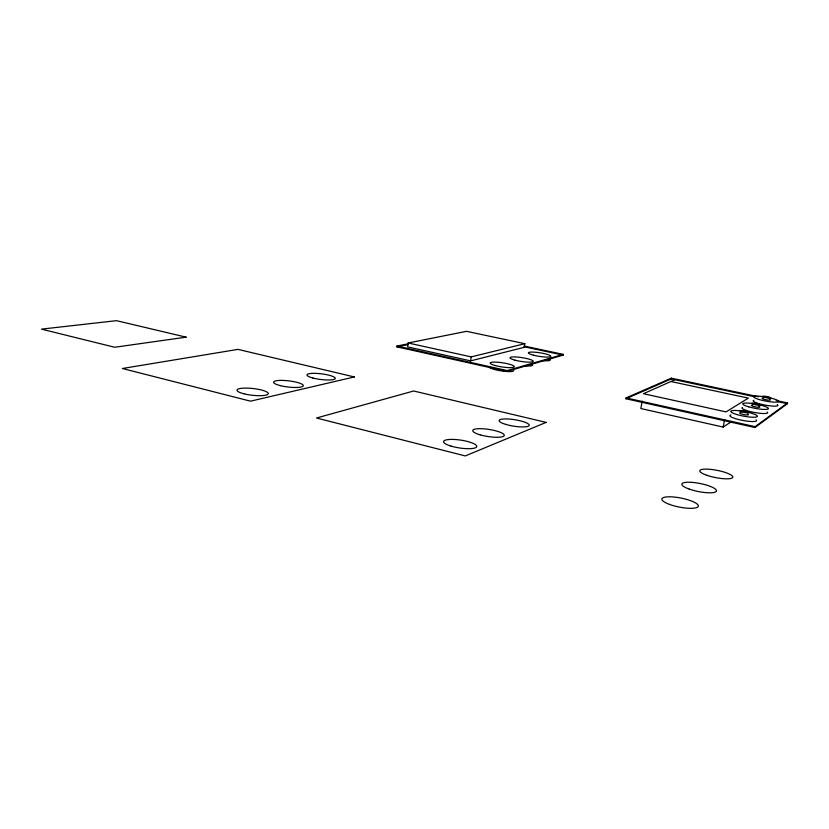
<?xml version="1.0" encoding="UTF-8"?>
<svg xmlns="http://www.w3.org/2000/svg" width="829" height="829" viewBox="0 0 829 829"><rect width="100%" height="100%" fill="white"/><g stroke="black" fill="none" stroke-linecap="round" stroke-linejoin="round"><path stroke-width="1.24" d="M524.208 346.056L563.316 354.387L563.192 355.113L507.006 371.382L396.832 346.833L396.936 346.056L408.262 343.776M408.158 342.988L407.619 346.895L470.623 360.874L524.249 347.32L524.819 343.693L466.509 331.331L408.158 342.988L471.214 356.895L524.819 343.693M470.623 360.874L471.214 356.895M507.006 371.382L507.13 370.573L563.316 354.387M776.182 400.521L787.55 402.946L787.395 403.723L754.95 427.526L625.926 398.749L626.071 397.91L671.345 378.169L758.494 396.749M642.154 401.122L640.848 408.542L723.178 427.07L731.738 421.433M625.926 398.749L671.21 378.915L671.345 378.169M723.178 427.07L724.608 419.484M754.95 427.526L755.126 426.655L787.55 402.946M674.941 379.723L643.459 393.713L726.049 411.899L748.359 398.117L670.899 381.516M396.832 346.833L408.158 344.543M524.094 346.771L563.192 355.113M671.21 378.915L754.556 396.718M778.555 401.837L787.395 403.723M396.936 346.056L507.13 370.573M626.071 397.91L755.126 426.655M549.969 359.517A11.368 1.845 8.9 0 1 542.684 360.594M513.472 370.128A12.186 2.135 8.7 0 1 502.187 371.04A12.186 2.135 8.7 0 1 489.68 366.801M531.897 364.283A11.761 1.979 8.8 0 1 525.441 365.869M769.809 399.423A4.197 0.663 10.5 0 1 768.763 400.127A4.197 0.663 10.5 0 1 763.26 399.06A4.197 0.663 10.5 0 1 763.126 398.127M758.918 406.345A4.352 0.725 10.6 0 1 758.462 407.267A4.352 0.725 10.6 0 1 752.597 406.179A4.352 0.725 10.6 0 1 752.349 405.132M747.717 414.044A4.518 0.788 10.6 0 1 746.836 414.956A4.518 0.788 10.6 0 1 740.836 413.795A4.518 0.788 10.6 0 1 740.711 412.697M767.281 397.309A12.601 2 10.5 0 1 777.115 402.106A12.601 2 10.5 0 1 756.328 398.562A12.601 2 10.5 0 1 763.716 396.697M777.25 404.562A12.59 2.041 10.6 0 1 765.395 405.143A12.59 2.041 10.6 0 1 753.882 400.272M767.26 412.023A13.057 2.207 10.6 0 1 754.587 412.51A13.057 2.207 10.6 0 1 742.494 407.443M756.203 419.888A13.554 2.383 10.7 0 1 742.411 420.376A13.554 2.383 10.7 0 1 730.805 414.966M546.124 422.386L465.276 455.94L316.491 418.003L413.671 390.998L546.124 422.386M354.325 376.946L250.524 401.174L122.391 368.501L237.964 349.382L354.325 376.946M186.142 337.165L114.692 347.258L41.45 329.134L116.495 320.668L186.142 337.165M533.379 355.164A11.378 1.813 8.9 0 0 550.829 356.408A11.378 1.813 8.9 0 0 534.632 352.18A11.378 1.813 8.9 0 0 533.379 355.164M495.296 365.558A12.197 2.093 8.7 0 0 514.27 366.832A12.197 2.093 8.7 0 0 497.224 362.19A12.197 2.093 8.7 0 0 495.296 365.558M515.027 360.169A11.772 1.948 8.8 0 0 533.213 361.434A11.772 1.948 8.8 0 0 516.591 357.009A11.772 1.948 8.8 0 0 515.027 360.169M764.431 397.329A4.197 0.663 10.5 0 0 770.783 397.941A4.197 0.663 10.5 0 0 764.742 396.221A4.197 0.663 10.5 0 0 764.431 397.329M753.654 404.345A4.352 0.715 10.6 0 0 760.255 404.966A4.352 0.715 10.6 0 0 754.027 403.153A4.352 0.715 10.6 0 0 753.654 404.345M741.996 411.92A4.518 0.777 10.6 0 0 748.888 412.552A4.518 0.777 10.6 0 0 742.463 410.635A4.518 0.777 10.6 0 0 741.996 411.92M748.691 406.821A13.057 2.166 10.6 0 0 768.442 408.645A13.057 2.166 10.6 0 0 749.696 403.195A13.057 2.166 10.6 0 0 748.691 406.821M736.794 414.531A13.565 2.352 10.6 0 0 757.385 416.396A13.565 2.352 10.6 0 0 738.028 410.635A13.565 2.352 10.6 0 0 736.794 414.531M707.033 475.349A16.808 3.699 11.1 0 0 732.795 477.328A16.808 3.699 11.1 0 0 709.178 469.235A16.808 3.699 11.1 0 0 707.033 475.349M689.241 489.1A17.647 4.114 11.2 0 0 716.443 491.1A17.647 4.114 11.2 0 0 691.852 482.354A17.647 4.114 11.2 0 0 689.241 489.1M669.449 504.384A18.58 4.591 11.2 0 0 698.277 506.395A18.58 4.591 11.2 0 0 672.63 496.913A18.58 4.591 11.2 0 0 669.449 504.384M243.892 393.775A15.73 3.389 6.4 0 0 268.285 393.806A15.73 3.389 6.4 0 0 245.892 388.096A15.73 3.389 6.4 0 0 243.892 393.775M280.43 385.651A14.963 3.098 6.8 0 0 303.31 385.775A14.963 3.098 6.8 0 0 281.653 380.387A14.963 3.098 6.8 0 0 280.43 385.651M312.927 378.024A14.28 2.85 7.1 0 0 335.258 378.635A14.28 2.85 7.1 0 0 315.248 373.351A14.28 2.85 7.1 0 0 312.927 378.024M505.545 424.334A15.243 3.264 9 0 0 529.192 425.484A15.243 3.264 9 0 0 507.825 418.977A15.243 3.264 9 0 0 505.545 424.334M480.126 434.831A15.969 3.596 8.8 0 0 504.281 435.422A15.969 3.596 8.8 0 0 481.089 428.686A15.969 3.596 8.8 0 0 480.126 434.831M451.09 446.126A16.767 3.969 8.5 0 0 476.758 446.624A16.767 3.969 8.5 0 0 452.717 439.411A16.767 3.969 8.5 0 0 451.09 446.126"/></g></svg>
